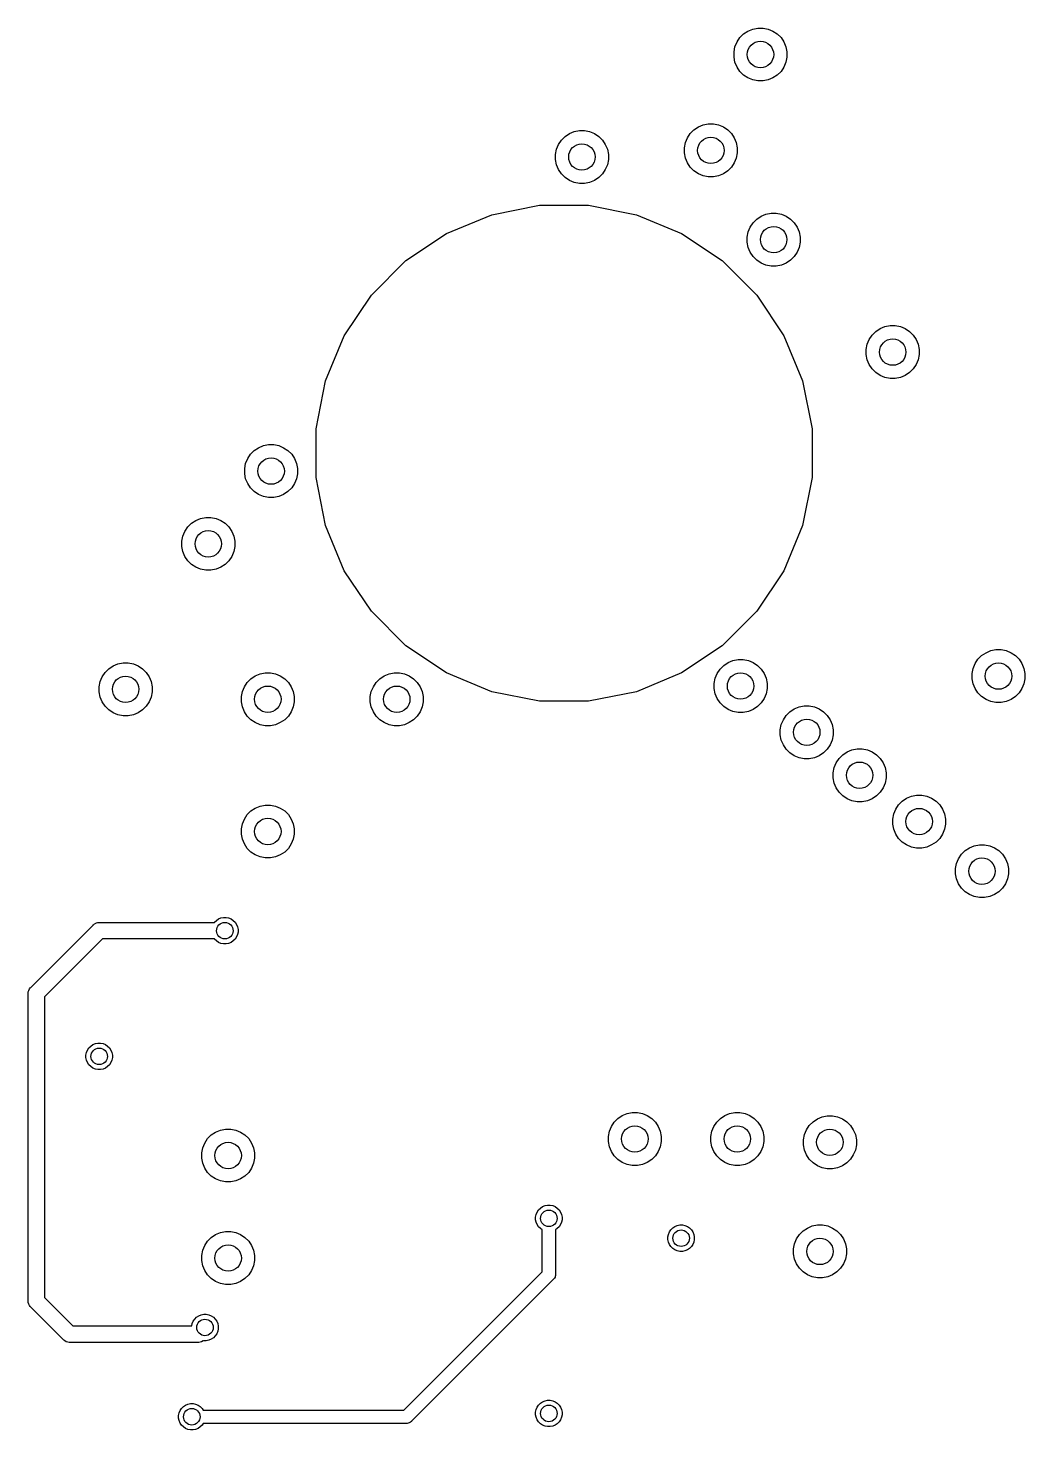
# Model space of a CAD drawing. Extents: x 116.6 to 161.5, y -138 to -93.2.
# Drawn here: x 117.12 to 132.2, y -116.6 to -95.4 of the extents above; entities that cross this region are included whole.
import ezdxf

# ---------------------------------------------------------------- set-up
doc = ezdxf.new("R2010")
doc.units = 0
doc.layers.add('BLACK', color=7, linetype='CONTINUOUS')

msp = doc.modelspace()

# ---------------------------------------------------------------- linework, layer by layer
at = {"layer": 'BLACK', "linetype": 'CONTINUOUS'}
for p, q in [((127.815, -95.683), (127.846, -95.611)), ((127.846, -95.611), (127.889, -95.545)), ((127.889, -95.545), (127.945, -95.489)), ((127.945, -95.489), (128.011, -95.445)), ((128.011, -95.445), (128.083, -95.415)), ((128.083, -95.415), (128.161, -95.4)), ((128.161, -95.4), (128.239, -95.4)), ((128.239, -95.4), (128.317, -95.415)), ((128.317, -95.415), (128.389, -95.445)), ((128.389, -95.445), (128.455, -95.489)), ((128.455, -95.489), (128.511, -95.545)), ((128.511, -95.545), (128.554, -95.611)), ((128.554, -95.611), (128.585, -95.683)), ((127.8, -95.761), (127.815, -95.683)), ((127.8, -95.839), (127.8, -95.761)), ((128.585, -95.683), (128.6, -95.761)), ((128.6, -95.761), (128.6, -95.839)), ((127.815, -95.917), (127.8, -95.839)), ((127.846, -95.99), (127.815, -95.917)), ((127.889, -96.055), (127.846, -95.99)), ((128.554, -95.99), (128.511, -96.055)), ((128.585, -95.917), (128.554, -95.99)), ((128.6, -95.839), (128.585, -95.917)), ((127.945, -96.111), (127.889, -96.055)), ((128.011, -96.154), (127.945, -96.111)), ((128.083, -96.185), (128.011, -96.154)), ((128.161, -96.2), (128.083, -96.185)), ((128.239, -96.2), (128.161, -96.2)), ((128.317, -96.185), (128.239, -96.2)), ((128.389, -96.154), (128.317, -96.185)), ((128.455, -96.111), (128.389, -96.154)), ((128.511, -96.055), (128.455, -96.111)), ((127.261, -96.895), (127.333, -96.865)), ((127.333, -96.865), (127.411, -96.85)), ((127.411, -96.85), (127.489, -96.85)), ((127.489, -96.85), (127.567, -96.865)), ((127.567, -96.865), (127.639, -96.895)), ((125.146, -97.16), (125.189, -97.095)), ((125.189, -97.095), (125.245, -97.039)), ((125.245, -97.039), (125.311, -96.996)), ((125.311, -96.996), (125.383, -96.965)), ((125.383, -96.965), (125.461, -96.95)), ((125.461, -96.95), (125.539, -96.95)), ((125.539, -96.95), (125.617, -96.965)), ((125.617, -96.965), (125.689, -96.996)), ((125.689, -96.996), (125.755, -97.039)), ((125.755, -97.039), (125.811, -97.095)), ((125.811, -97.095), (125.854, -97.16)), ((127.065, -97.133), (127.096, -97.061)), ((127.096, -97.061), (127.139, -96.995)), ((127.139, -96.995), (127.195, -96.939)), ((127.195, -96.939), (127.261, -96.895)), ((127.639, -96.895), (127.705, -96.939)), ((127.705, -96.939), (127.761, -96.995)), ((127.761, -96.995), (127.804, -97.061)), ((127.804, -97.061), (127.835, -97.133)), ((125.1, -97.311), (125.115, -97.233)), ((125.115, -97.233), (125.146, -97.16)), ((125.854, -97.16), (125.885, -97.233)), ((125.885, -97.233), (125.9, -97.311)), ((127.05, -97.211), (127.065, -97.133)), ((127.05, -97.289), (127.05, -97.211)), ((127.065, -97.367), (127.05, -97.289)), ((127.835, -97.133), (127.85, -97.211)), ((127.85, -97.289), (127.835, -97.367)), ((127.85, -97.211), (127.85, -97.289)), ((125.1, -97.389), (125.1, -97.311)), ((125.115, -97.467), (125.1, -97.389)), ((125.146, -97.54), (125.115, -97.467)), ((125.885, -97.467), (125.854, -97.54)), ((125.9, -97.389), (125.885, -97.467)), ((125.9, -97.311), (125.9, -97.389)), ((127.096, -97.439), (127.065, -97.367)), ((127.139, -97.505), (127.096, -97.439)), ((127.195, -97.561), (127.139, -97.505)), ((127.761, -97.505), (127.705, -97.561)), ((127.804, -97.439), (127.761, -97.505)), ((127.835, -97.367), (127.804, -97.439)), ((125.189, -97.605), (125.146, -97.54)), ((125.245, -97.661), (125.189, -97.605)), ((125.311, -97.704), (125.245, -97.661)), ((125.383, -97.735), (125.311, -97.704)), ((125.689, -97.704), (125.617, -97.735)), ((125.755, -97.661), (125.689, -97.704)), ((125.811, -97.605), (125.755, -97.661)), ((125.854, -97.54), (125.811, -97.605)), ((127.261, -97.605), (127.195, -97.561)), ((127.333, -97.635), (127.261, -97.605)), ((127.411, -97.65), (127.333, -97.635)), ((127.489, -97.65), (127.411, -97.65)), ((127.567, -97.635), (127.489, -97.65)), ((127.639, -97.605), (127.567, -97.635)), ((127.705, -97.561), (127.639, -97.605)), ((125.461, -97.75), (125.383, -97.735)), ((125.539, -97.75), (125.461, -97.75)), ((125.617, -97.735), (125.539, -97.75)), ((124.136, -98.224), (124.861, -98.08)), ((124.861, -98.08), (125.599, -98.08)), ((125.599, -98.08), (126.324, -98.224)), ((123.454, -98.507), (124.136, -98.224)), ((126.324, -98.224), (127.006, -98.507)), ((128.046, -98.41), (128.089, -98.345)), ((128.089, -98.345), (128.145, -98.289)), ((128.145, -98.289), (128.211, -98.246)), ((128.211, -98.246), (128.283, -98.215)), ((128.283, -98.215), (128.361, -98.2)), ((128.361, -98.2), (128.439, -98.2)), ((128.439, -98.2), (128.517, -98.215)), ((128.517, -98.215), (128.589, -98.246)), ((128.589, -98.246), (128.655, -98.289)), ((128.655, -98.289), (128.711, -98.345)), ((128.711, -98.345), (128.754, -98.41)), ((122.839, -98.917), (123.454, -98.507)), ((127.006, -98.507), (127.62, -98.917)), ((128, -98.561), (128.015, -98.483)), ((128, -98.639), (128, -98.561)), ((128.015, -98.483), (128.046, -98.41)), ((128.754, -98.41), (128.785, -98.483)), ((128.785, -98.483), (128.8, -98.561)), ((128.8, -98.561), (128.8, -98.639)), ((128.015, -98.717), (128, -98.639)), ((128.046, -98.79), (128.015, -98.717)), ((128.089, -98.855), (128.046, -98.79)), ((128.754, -98.79), (128.711, -98.855)), ((128.785, -98.717), (128.754, -98.79)), ((128.8, -98.639), (128.785, -98.717)), ((122.317, -99.439), (122.839, -98.917)), ((127.62, -98.917), (128.143, -99.439)), ((128.145, -98.911), (128.089, -98.855)), ((128.211, -98.954), (128.145, -98.911)), ((128.283, -98.985), (128.211, -98.954)), ((128.361, -99), (128.283, -98.985)), ((128.439, -99), (128.361, -99)), ((128.517, -98.985), (128.439, -99)), ((128.589, -98.954), (128.517, -98.985)), ((128.655, -98.911), (128.589, -98.954)), ((128.711, -98.855), (128.655, -98.911)), ((121.907, -100.054), (122.317, -99.439)), ((128.143, -99.439), (128.553, -100.054)), ((121.624, -100.736), (121.907, -100.054)), ((128.553, -100.054), (128.836, -100.736)), ((129.846, -100.111), (129.889, -100.045)), ((129.889, -100.045), (129.945, -99.989)), ((129.945, -99.989), (130.011, -99.945)), ((130.011, -99.945), (130.083, -99.915)), ((130.083, -99.915), (130.161, -99.9)), ((130.161, -99.9), (130.239, -99.9)), ((130.239, -99.9), (130.317, -99.915)), ((130.317, -99.915), (130.389, -99.945)), ((130.389, -99.945), (130.455, -99.989)), ((130.455, -99.989), (130.511, -100.045)), ((130.511, -100.045), (130.554, -100.111)), ((129.8, -100.261), (129.815, -100.183)), ((129.8, -100.339), (129.8, -100.261)), ((129.815, -100.183), (129.846, -100.111)), ((130.554, -100.111), (130.585, -100.183)), ((130.585, -100.183), (130.6, -100.261)), ((130.6, -100.261), (130.6, -100.339)), ((129.815, -100.417), (129.8, -100.339)), ((129.846, -100.489), (129.815, -100.417)), ((130.585, -100.417), (130.554, -100.489)), ((130.6, -100.339), (130.585, -100.417)), ((129.889, -100.555), (129.846, -100.489)), ((129.945, -100.611), (129.889, -100.555)), ((130.011, -100.654), (129.945, -100.611)), ((130.083, -100.685), (130.011, -100.654)), ((130.161, -100.7), (130.083, -100.685)), ((130.317, -100.685), (130.239, -100.7)), ((130.389, -100.654), (130.317, -100.685)), ((130.455, -100.611), (130.389, -100.654)), ((130.511, -100.555), (130.455, -100.611)), ((130.554, -100.489), (130.511, -100.555)), ((121.48, -101.461), (121.624, -100.736)), ((128.836, -100.736), (128.98, -101.461)), ((130.239, -100.7), (130.161, -100.7)), ((121.48, -102.199), (121.48, -101.461)), ((128.98, -101.461), (128.98, -102.199)), ((120.545, -101.789), (120.611, -101.746)), ((120.611, -101.746), (120.683, -101.715)), ((120.683, -101.715), (120.761, -101.7)), ((120.761, -101.7), (120.839, -101.7)), ((120.839, -101.7), (120.917, -101.715)), ((120.917, -101.715), (120.989, -101.746)), ((120.989, -101.746), (121.055, -101.789)), ((120.415, -101.983), (120.446, -101.911)), ((120.446, -101.911), (120.489, -101.845)), ((120.489, -101.845), (120.545, -101.789)), ((121.055, -101.789), (121.111, -101.845)), ((121.111, -101.845), (121.154, -101.911)), ((121.154, -101.911), (121.185, -101.983)), ((120.4, -102.061), (120.415, -101.983)), ((120.4, -102.139), (120.4, -102.061)), ((120.415, -102.217), (120.4, -102.139)), ((121.185, -101.983), (121.2, -102.061)), ((121.2, -102.139), (121.185, -102.217)), ((121.2, -102.061), (121.2, -102.139)), ((120.446, -102.289), (120.415, -102.217)), ((120.489, -102.355), (120.446, -102.289)), ((120.545, -102.411), (120.489, -102.355)), ((121.111, -102.355), (121.055, -102.411)), ((121.154, -102.289), (121.111, -102.355)), ((121.185, -102.217), (121.154, -102.289)), ((121.624, -102.924), (121.48, -102.199)), ((128.98, -102.199), (128.836, -102.924)), ((120.611, -102.454), (120.545, -102.411)), ((120.683, -102.485), (120.611, -102.454)), ((120.761, -102.5), (120.683, -102.485)), ((120.839, -102.5), (120.761, -102.5)), ((120.917, -102.485), (120.839, -102.5)), ((120.989, -102.454), (120.917, -102.485)), ((121.055, -102.411), (120.989, -102.454)), ((119.661, -102.846), (119.733, -102.815)), ((119.733, -102.815), (119.811, -102.8)), ((119.811, -102.8), (119.889, -102.8)), ((119.889, -102.8), (119.967, -102.815)), ((119.967, -102.815), (120.039, -102.846)), ((119.465, -103.083), (119.496, -103.011)), ((119.496, -103.011), (119.539, -102.945)), ((119.539, -102.945), (119.595, -102.889)), ((119.595, -102.889), (119.661, -102.846)), ((120.039, -102.846), (120.105, -102.889)), ((120.105, -102.889), (120.161, -102.945)), ((120.161, -102.945), (120.204, -103.011)), ((120.204, -103.011), (120.235, -103.083)), ((121.907, -103.606), (121.624, -102.924)), ((128.836, -102.924), (128.553, -103.606)), ((119.45, -103.161), (119.465, -103.083)), ((119.45, -103.239), (119.45, -103.161)), ((119.465, -103.317), (119.45, -103.239)), ((120.235, -103.083), (120.25, -103.161)), ((120.25, -103.239), (120.235, -103.317)), ((120.25, -103.161), (120.25, -103.239)), ((119.496, -103.389), (119.465, -103.317)), ((119.539, -103.455), (119.496, -103.389)), ((119.595, -103.511), (119.539, -103.455)), ((120.161, -103.455), (120.105, -103.511)), ((120.204, -103.389), (120.161, -103.455)), ((120.235, -103.317), (120.204, -103.389)), ((119.661, -103.554), (119.595, -103.511)), ((119.733, -103.585), (119.661, -103.554)), ((119.811, -103.6), (119.733, -103.585)), ((119.889, -103.6), (119.811, -103.6)), ((119.967, -103.585), (119.889, -103.6)), ((120.039, -103.554), (119.967, -103.585)), ((120.105, -103.511), (120.039, -103.554)), ((122.317, -104.22), (121.907, -103.606)), ((128.553, -103.606), (128.143, -104.22)), ((122.839, -104.743), (122.317, -104.22)), ((128.143, -104.22), (127.62, -104.743)), ((123.454, -105.153), (122.839, -104.743)), ((127.62, -104.743), (127.006, -105.153)), ((131.489, -104.945), (131.545, -104.889)), ((131.545, -104.889), (131.611, -104.846)), ((131.611, -104.846), (131.683, -104.815)), ((131.683, -104.815), (131.761, -104.8)), ((131.761, -104.8), (131.839, -104.8)), ((131.839, -104.8), (131.917, -104.815)), ((131.917, -104.815), (131.989, -104.846)), ((131.989, -104.846), (132.055, -104.889)), ((132.055, -104.889), (132.111, -104.945)), ((118.246, -105.211), (118.289, -105.145)), ((118.289, -105.145), (118.345, -105.089)), ((118.345, -105.089), (118.411, -105.046)), ((118.411, -105.046), (118.483, -105.015)), ((118.483, -105.015), (118.561, -105)), ((118.561, -105), (118.639, -105)), ((118.639, -105), (118.717, -105.015)), ((118.717, -105.015), (118.789, -105.046)), ((118.789, -105.046), (118.855, -105.089)), ((118.855, -105.089), (118.911, -105.145)), ((118.911, -105.145), (118.954, -105.211)), ((120.633, -105.165), (120.711, -105.15)), ((120.711, -105.15), (120.789, -105.15)), ((120.789, -105.15), (120.867, -105.165)), ((122.583, -105.165), (122.661, -105.15)), ((122.661, -105.15), (122.739, -105.15)), ((122.739, -105.15), (122.817, -105.165)), ((127.546, -105.161), (127.589, -105.095)), ((127.589, -105.095), (127.645, -105.039)), ((127.645, -105.039), (127.711, -104.996)), ((127.711, -104.996), (127.783, -104.965)), ((127.783, -104.965), (127.861, -104.95)), ((127.861, -104.95), (127.939, -104.95)), ((127.939, -104.95), (128.017, -104.965)), ((128.017, -104.965), (128.089, -104.996)), ((128.089, -104.996), (128.155, -105.039)), ((128.155, -105.039), (128.211, -105.095)), ((128.211, -105.095), (128.254, -105.161)), ((131.4, -105.161), (131.415, -105.083)), ((131.415, -105.083), (131.446, -105.011)), ((131.446, -105.011), (131.489, -104.945)), ((132.111, -104.945), (132.154, -105.011)), ((132.154, -105.011), (132.185, -105.083)), ((132.185, -105.083), (132.2, -105.161)), ((118.2, -105.361), (118.215, -105.283)), ((118.2, -105.439), (118.2, -105.361)), ((118.215, -105.283), (118.246, -105.211)), ((118.954, -105.211), (118.985, -105.283)), ((118.985, -105.283), (119, -105.361)), ((119, -105.361), (119, -105.439)), ((120.365, -105.433), (120.396, -105.361)), ((120.396, -105.361), (120.439, -105.295)), ((120.439, -105.295), (120.495, -105.239)), ((120.495, -105.239), (120.561, -105.196)), ((120.561, -105.196), (120.633, -105.165)), ((120.867, -105.165), (120.939, -105.196)), ((120.939, -105.196), (121.005, -105.239)), ((121.005, -105.239), (121.061, -105.295)), ((121.061, -105.295), (121.104, -105.361)), ((121.104, -105.361), (121.135, -105.433)), ((122.315, -105.433), (122.346, -105.361)), ((122.346, -105.361), (122.389, -105.295)), ((122.389, -105.295), (122.445, -105.239)), ((122.445, -105.239), (122.511, -105.196)), ((122.511, -105.196), (122.583, -105.165)), ((122.817, -105.165), (122.889, -105.196)), ((122.889, -105.196), (122.955, -105.239)), ((122.955, -105.239), (123.011, -105.295)), ((123.011, -105.295), (123.054, -105.361)), ((123.054, -105.361), (123.085, -105.433)), ((124.136, -105.436), (123.454, -105.153)), ((127.006, -105.153), (126.324, -105.436)), ((127.5, -105.311), (127.515, -105.233)), ((127.5, -105.389), (127.5, -105.311)), ((127.515, -105.233), (127.546, -105.161)), ((128.254, -105.161), (128.285, -105.233)), ((128.285, -105.233), (128.3, -105.311)), ((128.3, -105.311), (128.3, -105.389)), ((131.4, -105.239), (131.4, -105.161)), ((131.415, -105.317), (131.4, -105.239)), ((131.446, -105.389), (131.415, -105.317)), ((132.185, -105.317), (132.154, -105.389)), ((132.2, -105.239), (132.185, -105.317)), ((132.2, -105.161), (132.2, -105.239)), ((118.215, -105.517), (118.2, -105.439)), ((118.246, -105.589), (118.215, -105.517)), ((118.985, -105.517), (118.954, -105.589)), ((119, -105.439), (118.985, -105.517)), ((120.35, -105.511), (120.365, -105.433)), ((120.35, -105.589), (120.35, -105.511)), ((121.135, -105.433), (121.15, -105.511)), ((121.15, -105.511), (121.15, -105.589)), ((122.3, -105.511), (122.315, -105.433)), ((122.3, -105.589), (122.3, -105.511)), ((123.085, -105.433), (123.1, -105.511)), ((123.1, -105.511), (123.1, -105.589)), ((124.861, -105.58), (124.136, -105.436)), ((126.324, -105.436), (125.599, -105.58)), ((127.515, -105.467), (127.5, -105.389)), ((127.546, -105.539), (127.515, -105.467)), ((127.589, -105.605), (127.546, -105.539)), ((128.254, -105.539), (128.211, -105.605)), ((128.285, -105.467), (128.254, -105.539)), ((128.3, -105.389), (128.285, -105.467)), ((131.489, -105.455), (131.446, -105.389)), ((131.545, -105.511), (131.489, -105.455)), ((131.611, -105.554), (131.545, -105.511)), ((131.683, -105.585), (131.611, -105.554)), ((131.989, -105.554), (131.917, -105.585)), ((132.055, -105.511), (131.989, -105.554)), ((132.111, -105.455), (132.055, -105.511)), ((132.154, -105.389), (132.111, -105.455)), ((118.289, -105.655), (118.246, -105.589)), ((118.345, -105.711), (118.289, -105.655)), ((118.411, -105.754), (118.345, -105.711)), ((118.483, -105.785), (118.411, -105.754)), ((118.561, -105.8), (118.483, -105.785)), ((118.717, -105.785), (118.639, -105.8)), ((118.789, -105.754), (118.717, -105.785)), ((118.855, -105.711), (118.789, -105.754)), ((118.911, -105.655), (118.855, -105.711)), ((118.954, -105.589), (118.911, -105.655)), ((120.365, -105.667), (120.35, -105.589)), ((120.396, -105.739), (120.365, -105.667)), ((120.439, -105.805), (120.396, -105.739)), ((121.104, -105.739), (121.061, -105.805)), ((121.135, -105.667), (121.104, -105.739)), ((121.15, -105.589), (121.135, -105.667)), ((122.315, -105.667), (122.3, -105.589)), ((122.346, -105.739), (122.315, -105.667)), ((122.389, -105.805), (122.346, -105.739)), ((123.054, -105.739), (123.011, -105.805)), ((123.085, -105.667), (123.054, -105.739)), ((123.1, -105.589), (123.085, -105.667)), ((125.599, -105.58), (124.861, -105.58)), ((127.645, -105.661), (127.589, -105.605)), ((127.711, -105.704), (127.645, -105.661)), ((127.783, -105.735), (127.711, -105.704)), ((127.861, -105.75), (127.783, -105.735)), ((127.939, -105.75), (127.861, -105.75)), ((128.017, -105.735), (127.939, -105.75)), ((128.089, -105.704), (128.017, -105.735)), ((128.155, -105.661), (128.089, -105.704)), ((128.211, -105.605), (128.155, -105.661)), ((128.589, -105.795), (128.645, -105.739)), ((128.645, -105.739), (128.711, -105.696)), ((128.711, -105.696), (128.783, -105.665)), ((128.783, -105.665), (128.861, -105.65)), ((128.861, -105.65), (128.939, -105.65)), ((128.939, -105.65), (129.017, -105.665)), ((129.017, -105.665), (129.089, -105.696)), ((129.089, -105.696), (129.155, -105.739)), ((129.155, -105.739), (129.211, -105.795)), ((131.761, -105.6), (131.683, -105.585)), ((131.839, -105.6), (131.761, -105.6)), ((131.917, -105.585), (131.839, -105.6)), ((118.639, -105.8), (118.561, -105.8)), ((120.495, -105.861), (120.439, -105.805)), ((120.561, -105.904), (120.495, -105.861)), ((120.633, -105.935), (120.561, -105.904)), ((120.711, -105.95), (120.633, -105.935)), ((120.789, -105.95), (120.711, -105.95)), ((120.867, -105.935), (120.789, -105.95)), ((120.939, -105.904), (120.867, -105.935)), ((121.005, -105.861), (120.939, -105.904)), ((121.061, -105.805), (121.005, -105.861)), ((122.445, -105.861), (122.389, -105.805)), ((122.511, -105.904), (122.445, -105.861)), ((122.583, -105.935), (122.511, -105.904)), ((122.661, -105.95), (122.583, -105.935)), ((122.739, -105.95), (122.661, -105.95)), ((122.817, -105.935), (122.739, -105.95)), ((122.889, -105.904), (122.817, -105.935)), ((122.955, -105.861), (122.889, -105.904)), ((123.011, -105.805), (122.955, -105.861)), ((128.5, -106.011), (128.515, -105.933)), ((128.515, -105.933), (128.546, -105.861)), ((128.546, -105.861), (128.589, -105.795)), ((129.211, -105.795), (129.254, -105.861)), ((129.254, -105.861), (129.285, -105.933)), ((129.285, -105.933), (129.3, -106.011)), ((128.5, -106.089), (128.5, -106.011)), ((128.515, -106.167), (128.5, -106.089)), ((128.546, -106.239), (128.515, -106.167)), ((129.285, -106.167), (129.254, -106.239)), ((129.3, -106.089), (129.285, -106.167)), ((129.3, -106.011), (129.3, -106.089)), ((128.589, -106.305), (128.546, -106.239)), ((128.645, -106.361), (128.589, -106.305)), ((128.711, -106.404), (128.645, -106.361)), ((128.783, -106.435), (128.711, -106.404)), ((129.089, -106.404), (129.017, -106.435)), ((129.155, -106.361), (129.089, -106.404)), ((129.211, -106.305), (129.155, -106.361)), ((129.254, -106.239), (129.211, -106.305)), ((129.389, -106.445), (129.445, -106.389)), ((129.445, -106.389), (129.511, -106.346)), ((129.511, -106.346), (129.583, -106.315)), ((129.583, -106.315), (129.661, -106.3)), ((129.661, -106.3), (129.739, -106.3)), ((129.739, -106.3), (129.817, -106.315)), ((129.817, -106.315), (129.889, -106.346)), ((129.889, -106.346), (129.955, -106.389)), ((129.955, -106.389), (130.011, -106.445)), ((128.861, -106.45), (128.783, -106.435)), ((128.939, -106.45), (128.861, -106.45)), ((129.017, -106.435), (128.939, -106.45)), ((129.3, -106.661), (129.315, -106.583)), ((129.315, -106.583), (129.346, -106.511)), ((129.346, -106.511), (129.389, -106.445)), ((130.011, -106.445), (130.054, -106.511)), ((130.054, -106.511), (130.085, -106.583)), ((130.085, -106.583), (130.1, -106.661)), ((129.3, -106.739), (129.3, -106.661)), ((129.315, -106.817), (129.3, -106.739)), ((129.346, -106.889), (129.315, -106.817)), ((130.085, -106.817), (130.054, -106.889)), ((130.1, -106.739), (130.085, -106.817)), ((130.1, -106.661), (130.1, -106.739)), ((129.389, -106.955), (129.346, -106.889)), ((129.445, -107.011), (129.389, -106.955)), ((129.511, -107.054), (129.445, -107.011)), ((129.583, -107.085), (129.511, -107.054)), ((129.889, -107.054), (129.817, -107.085)), ((129.955, -107.011), (129.889, -107.054)), ((130.011, -106.955), (129.955, -107.011)), ((130.054, -106.889), (130.011, -106.955)), ((130.345, -107.089), (130.411, -107.046)), ((130.411, -107.046), (130.483, -107.015)), ((130.483, -107.015), (130.561, -107)), ((130.561, -107), (130.639, -107)), ((130.639, -107), (130.717, -107.015)), ((130.717, -107.015), (130.789, -107.046)), ((130.789, -107.046), (130.855, -107.089)), ((120.439, -107.295), (120.495, -107.239)), ((120.495, -107.239), (120.561, -107.196)), ((120.561, -107.196), (120.633, -107.165)), ((120.633, -107.165), (120.711, -107.15)), ((120.711, -107.15), (120.789, -107.15)), ((120.789, -107.15), (120.867, -107.165)), ((120.867, -107.165), (120.939, -107.196)), ((120.939, -107.196), (121.005, -107.239)), ((121.005, -107.239), (121.061, -107.295)), ((129.661, -107.1), (129.583, -107.085)), ((129.739, -107.1), (129.661, -107.1)), ((129.817, -107.085), (129.739, -107.1)), ((130.215, -107.283), (130.246, -107.211)), ((130.246, -107.211), (130.289, -107.145)), ((130.289, -107.145), (130.345, -107.089)), ((130.855, -107.089), (130.911, -107.145)), ((130.911, -107.145), (130.954, -107.211)), ((130.954, -107.211), (130.985, -107.283)), ((120.35, -107.511), (120.365, -107.433)), ((120.365, -107.433), (120.396, -107.361)), ((120.396, -107.361), (120.439, -107.295)), ((121.061, -107.295), (121.104, -107.361)), ((121.104, -107.361), (121.135, -107.433)), ((121.135, -107.433), (121.15, -107.511)), ((130.2, -107.361), (130.215, -107.283)), ((130.2, -107.439), (130.2, -107.361)), ((130.215, -107.517), (130.2, -107.439)), ((130.985, -107.283), (131, -107.361)), ((131, -107.439), (130.985, -107.517)), ((131, -107.361), (131, -107.439)), ((120.35, -107.589), (120.35, -107.511)), ((120.365, -107.667), (120.35, -107.589)), ((120.396, -107.739), (120.365, -107.667)), ((121.135, -107.667), (121.104, -107.739)), ((121.15, -107.589), (121.135, -107.667)), ((121.15, -107.511), (121.15, -107.589)), ((130.246, -107.589), (130.215, -107.517)), ((130.289, -107.655), (130.246, -107.589)), ((130.345, -107.711), (130.289, -107.655)), ((130.911, -107.655), (130.855, -107.711)), ((130.954, -107.589), (130.911, -107.655)), ((130.985, -107.517), (130.954, -107.589)), ((120.439, -107.805), (120.396, -107.739)), ((120.495, -107.861), (120.439, -107.805)), ((120.561, -107.904), (120.495, -107.861)), ((120.633, -107.935), (120.561, -107.904)), ((120.939, -107.904), (120.867, -107.935)), ((121.005, -107.861), (120.939, -107.904)), ((121.061, -107.805), (121.005, -107.861)), ((121.104, -107.739), (121.061, -107.805)), ((130.411, -107.754), (130.345, -107.711)), ((130.483, -107.785), (130.411, -107.754)), ((130.561, -107.8), (130.483, -107.785)), ((130.639, -107.8), (130.561, -107.8)), ((130.717, -107.785), (130.639, -107.8)), ((130.789, -107.754), (130.717, -107.785)), ((130.855, -107.711), (130.789, -107.754)), ((131.196, -107.961), (131.239, -107.895)), ((131.239, -107.895), (131.295, -107.839)), ((131.295, -107.839), (131.361, -107.796)), ((131.361, -107.796), (131.433, -107.765)), ((131.433, -107.765), (131.511, -107.75)), ((131.511, -107.75), (131.589, -107.75)), ((131.589, -107.75), (131.667, -107.765)), ((131.667, -107.765), (131.739, -107.796)), ((131.739, -107.796), (131.805, -107.839)), ((131.805, -107.839), (131.861, -107.895)), ((131.861, -107.895), (131.904, -107.961)), ((120.711, -107.95), (120.633, -107.935)), ((120.789, -107.95), (120.711, -107.95)), ((120.867, -107.935), (120.789, -107.95)), ((131.15, -108.111), (131.165, -108.033)), ((131.15, -108.189), (131.15, -108.111)), ((131.165, -108.033), (131.196, -107.961)), ((131.904, -107.961), (131.935, -108.033)), ((131.935, -108.033), (131.95, -108.111)), ((131.95, -108.111), (131.95, -108.189)), ((131.165, -108.267), (131.15, -108.189)), ((131.196, -108.339), (131.165, -108.267)), ((131.935, -108.267), (131.904, -108.339)), ((131.95, -108.189), (131.935, -108.267)), ((131.239, -108.405), (131.196, -108.339)), ((131.295, -108.461), (131.239, -108.405)), ((131.361, -108.504), (131.295, -108.461)), ((131.433, -108.535), (131.361, -108.504)), ((131.511, -108.55), (131.433, -108.535)), ((131.667, -108.535), (131.589, -108.55)), ((131.739, -108.504), (131.667, -108.535)), ((131.805, -108.461), (131.739, -108.504)), ((131.861, -108.405), (131.805, -108.461)), ((131.904, -108.339), (131.861, -108.405)), ((131.589, -108.55), (131.511, -108.55)), ((117.166, -109.907), (118.107, -108.966)), ((118.107, -108.966), (118.111, -108.961)), ((118.111, -108.961), (118.117, -108.956)), ((118.117, -108.956), (118.13, -108.946)), ((118.13, -108.946), (118.152, -108.934)), ((118.152, -108.934), (118.156, -108.933)), ((118.156, -108.933), (118.175, -108.927)), ((118.175, -108.927), (118.194, -108.925)), ((118.194, -108.925), (118.2, -108.924)), ((118.194, -108.925), (118.194, -108.925)), ((118.2, -108.924), (118.206, -108.925)), ((118.206, -108.925), (119.943, -108.925)), ((119.943, -108.925), (119.945, -108.923)), ((119.945, -108.923), (119.973, -108.895)), ((119.973, -108.895), (120.005, -108.873)), ((120.005, -108.873), (120.042, -108.858)), ((120.042, -108.858), (120.08, -108.85)), ((120.08, -108.85), (120.12, -108.85)), ((120.12, -108.85), (120.158, -108.858)), ((120.158, -108.858), (120.195, -108.873)), ((120.195, -108.873), (120.227, -108.895)), ((120.227, -108.895), (120.255, -108.923)), ((120.255, -108.923), (120.277, -108.955)), ((120.277, -108.955), (120.292, -108.992)), ((118.252, -109.175), (117.375, -110.052)), ((119.943, -109.175), (118.252, -109.175)), ((119.945, -109.177), (119.943, -109.175)), ((119.973, -109.205), (119.945, -109.177)), ((120.255, -109.177), (120.227, -109.205)), ((120.277, -109.145), (120.255, -109.177)), ((120.292, -109.108), (120.277, -109.145)), ((120.292, -108.992), (120.3, -109.03)), ((120.3, -109.07), (120.292, -109.108)), ((120.3, -109.03), (120.3, -109.07)), ((120.005, -109.227), (119.973, -109.205)), ((120.042, -109.242), (120.005, -109.227)), ((120.08, -109.25), (120.042, -109.242)), ((120.12, -109.25), (120.08, -109.25)), ((120.158, -109.242), (120.12, -109.25)), ((120.195, -109.227), (120.158, -109.242)), ((120.227, -109.205), (120.195, -109.227)), ((117.124, -110), (117.125, -109.994)), ((117.125, -110.006), (117.124, -110)), ((117.125, -109.994), (117.127, -109.975)), ((117.125, -109.994), (117.125, -109.994)), ((117.125, -114.644), (117.125, -110.006)), ((117.127, -109.975), (117.134, -109.952)), ((117.134, -109.952), (117.146, -109.93)), ((117.146, -109.93), (117.161, -109.911)), ((117.161, -109.911), (117.166, -109.907)), ((117.375, -110.052), (117.375, -114.598)), ((118.008, -110.892), (118.023, -110.855)), ((118.023, -110.855), (118.045, -110.823)), ((118.045, -110.823), (118.073, -110.795)), ((118.073, -110.795), (118.105, -110.773)), ((118.105, -110.773), (118.142, -110.758)), ((118.142, -110.758), (118.18, -110.75)), ((118.18, -110.75), (118.22, -110.75)), ((118.22, -110.75), (118.258, -110.758)), ((118.258, -110.758), (118.295, -110.773)), ((118.295, -110.773), (118.327, -110.795)), ((118.327, -110.795), (118.355, -110.823)), ((118.355, -110.823), (118.377, -110.855)), ((118.377, -110.855), (118.392, -110.892)), ((118, -110.93), (118.008, -110.892)), ((118, -110.97), (118, -110.93)), ((118.008, -111.008), (118, -110.97)), ((118.023, -111.045), (118.008, -111.008)), ((118.045, -111.077), (118.023, -111.045)), ((118.073, -111.105), (118.045, -111.077)), ((118.355, -111.077), (118.327, -111.105)), ((118.377, -111.045), (118.355, -111.077)), ((118.392, -111.008), (118.377, -111.045)), ((118.392, -110.892), (118.4, -110.93)), ((118.4, -110.97), (118.392, -111.008)), ((118.4, -110.93), (118.4, -110.97)), ((118.105, -111.127), (118.073, -111.105)), ((118.142, -111.142), (118.105, -111.127)), ((118.18, -111.15), (118.142, -111.142)), ((118.22, -111.15), (118.18, -111.15)), ((118.258, -111.142), (118.22, -111.15)), ((118.295, -111.127), (118.258, -111.142)), ((118.327, -111.105), (118.295, -111.127)), ((125.989, -111.945), (126.045, -111.889)), ((126.045, -111.889), (126.111, -111.846)), ((126.111, -111.846), (126.183, -111.815)), ((126.183, -111.815), (126.261, -111.8)), ((126.261, -111.8), (126.339, -111.8)), ((126.339, -111.8), (126.417, -111.815)), ((126.417, -111.815), (126.489, -111.846)), ((126.489, -111.846), (126.555, -111.889)), ((126.555, -111.889), (126.611, -111.945)), ((127.539, -111.945), (127.595, -111.889)), ((127.595, -111.889), (127.661, -111.846)), ((127.661, -111.846), (127.733, -111.815)), ((127.733, -111.815), (127.811, -111.8)), ((127.811, -111.8), (127.889, -111.8)), ((127.889, -111.8), (127.967, -111.815)), ((127.967, -111.815), (128.039, -111.846)), ((128.039, -111.846), (128.105, -111.889)), ((128.105, -111.889), (128.161, -111.945)), ((128.995, -111.939), (129.061, -111.896)), ((129.061, -111.896), (129.133, -111.865)), ((129.133, -111.865), (129.211, -111.85)), ((129.211, -111.85), (129.289, -111.85)), ((129.289, -111.85), (129.367, -111.865)), ((129.367, -111.865), (129.439, -111.896)), ((129.439, -111.896), (129.505, -111.939)), ((119.839, -112.195), (119.895, -112.139)), ((119.895, -112.139), (119.961, -112.096)), ((119.961, -112.096), (120.033, -112.065)), ((120.033, -112.065), (120.111, -112.05)), ((120.111, -112.05), (120.189, -112.05)), ((120.189, -112.05), (120.267, -112.065)), ((120.267, -112.065), (120.339, -112.096)), ((120.339, -112.096), (120.405, -112.139)), ((120.405, -112.139), (120.461, -112.195)), ((125.9, -112.161), (125.915, -112.083)), ((125.915, -112.083), (125.946, -112.011)), ((125.946, -112.011), (125.989, -111.945)), ((126.611, -111.945), (126.654, -112.011)), ((126.654, -112.011), (126.685, -112.083)), ((126.685, -112.083), (126.7, -112.161)), ((127.45, -112.161), (127.465, -112.083)), ((127.465, -112.083), (127.496, -112.011)), ((127.496, -112.011), (127.539, -111.945)), ((128.161, -111.945), (128.204, -112.011)), ((128.204, -112.011), (128.235, -112.083)), ((128.235, -112.083), (128.25, -112.161)), ((128.85, -112.211), (128.865, -112.133)), ((128.865, -112.133), (128.896, -112.061)), ((128.896, -112.061), (128.939, -111.995)), ((128.939, -111.995), (128.995, -111.939)), ((129.505, -111.939), (129.561, -111.995)), ((129.561, -111.995), (129.604, -112.061)), ((129.604, -112.061), (129.635, -112.133)), ((129.635, -112.133), (129.65, -112.211)), ((119.75, -112.411), (119.765, -112.333)), ((119.765, -112.333), (119.796, -112.261)), ((119.796, -112.261), (119.839, -112.195)), ((120.461, -112.195), (120.504, -112.261)), ((120.504, -112.261), (120.535, -112.333)), ((120.535, -112.333), (120.55, -112.411)), ((125.9, -112.239), (125.9, -112.161)), ((125.915, -112.317), (125.9, -112.239)), ((125.946, -112.389), (125.915, -112.317)), ((126.685, -112.317), (126.654, -112.389)), ((126.7, -112.239), (126.685, -112.317)), ((126.7, -112.161), (126.7, -112.239)), ((127.45, -112.239), (127.45, -112.161)), ((127.465, -112.317), (127.45, -112.239)), ((127.496, -112.389), (127.465, -112.317)), ((128.235, -112.317), (128.204, -112.389)), ((128.25, -112.239), (128.235, -112.317)), ((128.25, -112.161), (128.25, -112.239)), ((128.85, -112.289), (128.85, -112.211)), ((128.865, -112.367), (128.85, -112.289)), ((129.65, -112.289), (129.635, -112.367)), ((129.65, -112.211), (129.65, -112.289)), ((119.75, -112.489), (119.75, -112.411)), ((119.765, -112.567), (119.75, -112.489)), ((119.796, -112.639), (119.765, -112.567)), ((120.535, -112.567), (120.504, -112.639)), ((120.55, -112.489), (120.535, -112.567)), ((120.55, -112.411), (120.55, -112.489)), ((125.989, -112.455), (125.946, -112.389)), ((126.045, -112.511), (125.989, -112.455)), ((126.111, -112.554), (126.045, -112.511)), ((126.183, -112.585), (126.111, -112.554)), ((126.489, -112.554), (126.417, -112.585)), ((126.555, -112.511), (126.489, -112.554)), ((126.611, -112.455), (126.555, -112.511)), ((126.654, -112.389), (126.611, -112.455)), ((127.539, -112.455), (127.496, -112.389)), ((127.595, -112.511), (127.539, -112.455)), ((127.661, -112.554), (127.595, -112.511)), ((127.733, -112.585), (127.661, -112.554)), ((128.039, -112.554), (127.967, -112.585)), ((128.105, -112.511), (128.039, -112.554)), ((128.161, -112.455), (128.105, -112.511)), ((128.204, -112.389), (128.161, -112.455)), ((128.896, -112.439), (128.865, -112.367)), ((128.939, -112.505), (128.896, -112.439)), ((128.995, -112.561), (128.939, -112.505)), ((129.061, -112.604), (128.995, -112.561)), ((129.505, -112.561), (129.439, -112.604)), ((129.561, -112.505), (129.505, -112.561)), ((129.604, -112.439), (129.561, -112.505)), ((129.635, -112.367), (129.604, -112.439)), ((119.839, -112.705), (119.796, -112.639)), ((119.895, -112.761), (119.839, -112.705)), ((119.961, -112.804), (119.895, -112.761)), ((120.405, -112.761), (120.339, -112.804)), ((120.461, -112.705), (120.405, -112.761)), ((120.504, -112.639), (120.461, -112.705)), ((126.261, -112.6), (126.183, -112.585)), ((126.339, -112.6), (126.261, -112.6)), ((126.417, -112.585), (126.339, -112.6)), ((127.811, -112.6), (127.733, -112.585)), ((127.889, -112.6), (127.811, -112.6)), ((127.967, -112.585), (127.889, -112.6)), ((129.133, -112.635), (129.061, -112.604)), ((129.211, -112.65), (129.133, -112.635)), ((129.289, -112.65), (129.211, -112.65)), ((129.367, -112.635), (129.289, -112.65)), ((129.439, -112.604), (129.367, -112.635)), ((120.033, -112.835), (119.961, -112.804)), ((120.111, -112.85), (120.033, -112.835)), ((120.189, -112.85), (120.111, -112.85)), ((120.267, -112.835), (120.189, -112.85)), ((120.339, -112.804), (120.267, -112.835)), ((124.942, -113.208), (124.98, -113.2)), ((124.98, -113.2), (125.02, -113.2)), ((125.02, -113.2), (125.058, -113.208)), ((124.8, -113.38), (124.808, -113.342)), ((124.8, -113.42), (124.8, -113.38)), ((124.808, -113.342), (124.823, -113.305)), ((124.823, -113.305), (124.845, -113.273)), ((124.845, -113.273), (124.873, -113.245)), ((124.873, -113.245), (124.905, -113.223)), ((124.905, -113.223), (124.942, -113.208)), ((125.058, -113.208), (125.095, -113.223)), ((125.095, -113.223), (125.127, -113.245)), ((125.127, -113.245), (125.155, -113.273)), ((125.155, -113.273), (125.177, -113.305)), ((125.177, -113.305), (125.192, -113.342)), ((125.192, -113.342), (125.2, -113.38)), ((125.2, -113.38), (125.2, -113.42)), ((119.961, -113.646), (120.033, -113.615)), ((120.033, -113.615), (120.111, -113.6)), ((120.111, -113.6), (120.189, -113.6)), ((120.189, -113.6), (120.267, -113.615)), ((120.267, -113.615), (120.339, -113.646)), ((124.808, -113.458), (124.8, -113.42)), ((124.823, -113.495), (124.808, -113.458)), ((124.845, -113.527), (124.823, -113.495)), ((124.873, -113.555), (124.845, -113.527)), ((124.9, -113.574), (124.873, -113.555)), ((124.9, -114.209), (124.9, -113.574)), ((125.127, -113.555), (125.1, -113.574)), ((125.1, -113.574), (125.1, -114.245)), ((125.155, -113.527), (125.127, -113.555)), ((125.177, -113.495), (125.155, -113.527)), ((125.192, -113.458), (125.177, -113.495)), ((125.2, -113.42), (125.192, -113.458)), ((126.808, -113.642), (126.823, -113.605)), ((126.823, -113.605), (126.845, -113.573)), ((126.845, -113.573), (126.873, -113.545)), ((126.873, -113.545), (126.905, -113.523)), ((126.905, -113.523), (126.942, -113.508)), ((126.942, -113.508), (126.98, -113.5)), ((126.98, -113.5), (127.02, -113.5)), ((127.02, -113.5), (127.058, -113.508)), ((127.058, -113.508), (127.095, -113.523)), ((127.095, -113.523), (127.127, -113.545)), ((127.127, -113.545), (127.155, -113.573)), ((127.155, -113.573), (127.177, -113.605)), ((127.177, -113.605), (127.192, -113.642)), ((128.789, -113.645), (128.845, -113.589)), ((128.845, -113.589), (128.911, -113.546)), ((128.911, -113.546), (128.983, -113.515)), ((128.983, -113.515), (129.061, -113.5)), ((129.061, -113.5), (129.139, -113.5)), ((129.139, -113.5), (129.217, -113.515)), ((129.217, -113.515), (129.289, -113.546)), ((129.289, -113.546), (129.355, -113.589)), ((129.355, -113.589), (129.411, -113.645)), ((119.765, -113.883), (119.796, -113.811)), ((119.796, -113.811), (119.839, -113.745)), ((119.839, -113.745), (119.895, -113.689)), ((119.895, -113.689), (119.961, -113.646)), ((120.339, -113.646), (120.405, -113.689)), ((120.405, -113.689), (120.461, -113.745)), ((120.461, -113.745), (120.504, -113.811)), ((120.504, -113.811), (120.535, -113.883)), ((126.8, -113.68), (126.808, -113.642)), ((126.8, -113.72), (126.8, -113.68)), ((126.808, -113.758), (126.8, -113.72)), ((126.823, -113.795), (126.808, -113.758)), ((126.845, -113.827), (126.823, -113.795)), ((126.873, -113.855), (126.845, -113.827)), ((127.155, -113.827), (127.127, -113.855)), ((127.177, -113.795), (127.155, -113.827)), ((127.192, -113.758), (127.177, -113.795)), ((127.192, -113.642), (127.2, -113.68)), ((127.2, -113.72), (127.192, -113.758)), ((127.2, -113.68), (127.2, -113.72)), ((128.7, -113.861), (128.715, -113.783)), ((128.715, -113.783), (128.746, -113.711)), ((128.746, -113.711), (128.789, -113.645)), ((129.411, -113.645), (129.454, -113.711)), ((129.454, -113.711), (129.485, -113.783)), ((129.485, -113.783), (129.5, -113.861)), ((119.75, -113.961), (119.765, -113.883)), ((119.75, -114.039), (119.75, -113.961)), ((119.765, -114.117), (119.75, -114.039)), ((120.535, -113.883), (120.55, -113.961)), ((120.55, -114.039), (120.535, -114.117)), ((120.55, -113.961), (120.55, -114.039)), ((126.905, -113.877), (126.873, -113.855)), ((126.942, -113.892), (126.905, -113.877)), ((126.98, -113.9), (126.942, -113.892)), ((127.02, -113.9), (126.98, -113.9)), ((127.058, -113.892), (127.02, -113.9)), ((127.095, -113.877), (127.058, -113.892)), ((127.127, -113.855), (127.095, -113.877)), ((128.7, -113.939), (128.7, -113.861)), ((128.715, -114.017), (128.7, -113.939)), ((128.746, -114.089), (128.715, -114.017)), ((129.485, -114.017), (129.454, -114.089)), ((129.5, -113.939), (129.485, -114.017)), ((129.5, -113.861), (129.5, -113.939)), ((119.796, -114.189), (119.765, -114.117)), ((119.839, -114.255), (119.796, -114.189)), ((119.895, -114.311), (119.839, -114.255)), ((120.461, -114.255), (120.405, -114.311)), ((120.504, -114.189), (120.461, -114.255)), ((120.535, -114.117), (120.504, -114.189)), ((122.809, -116.3), (124.9, -114.209)), ((125.1, -114.255), (125.099, -114.266)), ((125.099, -114.266), (125.099, -114.27)), ((125.1, -114.245), (125.1, -114.25)), ((125.1, -114.25), (125.1, -114.255)), ((125.1, -114.255), (125.1, -114.255)), ((128.789, -114.155), (128.746, -114.089)), ((128.845, -114.211), (128.789, -114.155)), ((128.911, -114.254), (128.845, -114.211)), ((128.983, -114.285), (128.911, -114.254)), ((129.289, -114.254), (129.217, -114.285)), ((129.355, -114.211), (129.289, -114.254)), ((129.411, -114.155), (129.355, -114.211)), ((129.454, -114.089), (129.411, -114.155)), ((119.961, -114.354), (119.895, -114.311)), ((120.033, -114.385), (119.961, -114.354)), ((120.111, -114.4), (120.033, -114.385)), ((120.189, -114.4), (120.111, -114.4)), ((120.267, -114.385), (120.189, -114.4)), ((120.339, -114.354), (120.267, -114.385)), ((120.405, -114.311), (120.339, -114.354)), ((125.067, -114.324), (122.924, -116.467)), ((125.071, -114.321), (125.067, -114.324)), ((125.084, -114.306), (125.071, -114.321)), ((125.093, -114.288), (125.084, -114.306)), ((125.098, -114.272), (125.093, -114.288)), ((125.099, -114.27), (125.098, -114.272)), ((129.061, -114.3), (128.983, -114.285)), ((129.139, -114.3), (129.061, -114.3)), ((129.217, -114.285), (129.139, -114.3)), ((117.124, -114.65), (117.125, -114.644)), ((117.127, -114.675), (117.124, -114.65)), ((117.134, -114.698), (117.127, -114.675)), ((117.375, -114.598), (117.802, -115.025)), ((117.146, -114.72), (117.134, -114.698)), ((117.157, -114.734), (117.146, -114.72)), ((117.161, -114.739), (117.157, -114.734)), ((117.166, -114.743), (117.161, -114.739)), ((117.657, -115.234), (117.166, -114.743)), ((119.645, -114.923), (119.673, -114.895)), ((119.673, -114.895), (119.705, -114.873)), ((119.705, -114.873), (119.742, -114.858)), ((119.742, -114.858), (119.78, -114.85)), ((119.78, -114.85), (119.82, -114.85)), ((119.82, -114.85), (119.858, -114.858)), ((119.858, -114.858), (119.895, -114.873)), ((119.895, -114.873), (119.927, -114.895)), ((119.927, -114.895), (119.955, -114.923)), ((117.802, -115.025), (119.601, -115.025)), ((119.601, -115.025), (119.608, -114.992)), ((119.608, -114.992), (119.623, -114.955)), ((119.623, -114.955), (119.645, -114.923)), ((119.955, -114.923), (119.977, -114.955)), ((119.977, -114.955), (119.992, -114.992)), ((119.992, -115.108), (119.977, -115.145)), ((119.992, -114.992), (120, -115.03)), ((120, -115.07), (119.992, -115.108)), ((120, -115.03), (120, -115.07)), ((117.661, -115.239), (117.657, -115.234)), ((117.666, -115.243), (117.661, -115.239)), ((117.68, -115.254), (117.666, -115.243)), ((117.701, -115.266), (117.68, -115.254)), ((117.702, -115.266), (117.701, -115.266)), ((117.725, -115.273), (117.702, -115.266)), ((117.744, -115.275), (117.725, -115.273)), ((117.75, -115.276), (117.744, -115.275)), ((117.744, -115.275), (117.744, -115.275)), ((117.756, -115.275), (117.75, -115.276)), ((119.694, -115.275), (117.756, -115.275)), ((119.7, -115.276), (119.694, -115.275)), ((119.706, -115.275), (119.7, -115.276)), ((119.725, -115.273), (119.706, -115.275)), ((119.706, -115.275), (119.706, -115.275)), ((119.748, -115.266), (119.725, -115.273)), ((119.77, -115.254), (119.748, -115.266)), ((119.776, -115.249), (119.77, -115.254)), ((119.78, -115.25), (119.776, -115.249)), ((119.82, -115.25), (119.78, -115.25)), ((119.858, -115.242), (119.82, -115.25)), ((119.895, -115.227), (119.858, -115.242)), ((119.927, -115.205), (119.895, -115.227)), ((119.955, -115.177), (119.927, -115.205)), ((119.977, -115.145), (119.955, -115.177)), ((124.873, -116.195), (124.905, -116.173)), ((124.905, -116.173), (124.942, -116.158)), ((124.942, -116.158), (124.98, -116.15)), ((124.98, -116.15), (125.02, -116.15)), ((125.02, -116.15), (125.058, -116.158)), ((125.058, -116.158), (125.095, -116.173)), ((125.095, -116.173), (125.127, -116.195)), ((119.4, -116.38), (119.408, -116.342)), ((119.4, -116.42), (119.4, -116.38)), ((119.408, -116.342), (119.423, -116.305)), ((119.423, -116.305), (119.445, -116.273)), ((119.445, -116.273), (119.473, -116.245)), ((119.473, -116.245), (119.505, -116.223)), ((119.505, -116.223), (119.542, -116.208)), ((119.542, -116.208), (119.58, -116.2)), ((119.58, -116.2), (119.62, -116.2)), ((119.62, -116.2), (119.658, -116.208)), ((119.658, -116.208), (119.695, -116.223)), ((119.695, -116.223), (119.727, -116.245)), ((119.727, -116.245), (119.755, -116.273)), ((119.755, -116.273), (119.774, -116.3)), ((119.774, -116.3), (122.809, -116.3)), ((124.8, -116.33), (124.808, -116.292)), ((124.8, -116.37), (124.8, -116.33)), ((124.808, -116.408), (124.8, -116.37)), ((124.808, -116.292), (124.823, -116.255)), ((124.823, -116.255), (124.845, -116.223)), ((124.845, -116.223), (124.873, -116.195)), ((125.127, -116.195), (125.155, -116.223)), ((125.155, -116.223), (125.177, -116.255)), ((125.177, -116.255), (125.192, -116.292)), ((125.192, -116.292), (125.2, -116.33)), ((125.2, -116.37), (125.192, -116.408)), ((125.2, -116.33), (125.2, -116.37)), ((119.408, -116.458), (119.4, -116.42)), ((119.423, -116.495), (119.408, -116.458)), ((119.445, -116.527), (119.423, -116.495)), ((119.473, -116.555), (119.445, -116.527)), ((119.505, -116.577), (119.473, -116.555)), ((119.542, -116.592), (119.505, -116.577)), ((119.58, -116.6), (119.542, -116.592)), ((119.658, -116.592), (119.62, -116.6)), ((119.695, -116.577), (119.658, -116.592)), ((119.727, -116.555), (119.695, -116.577)), ((119.755, -116.527), (119.727, -116.555)), ((119.774, -116.5), (119.755, -116.527)), ((122.845, -116.5), (119.774, -116.5)), ((122.85, -116.5), (122.845, -116.5)), ((122.855, -116.5), (122.85, -116.5)), ((122.87, -116.499), (122.855, -116.5)), ((122.855, -116.5), (122.855, -116.5)), ((122.888, -116.493), (122.87, -116.499)), ((122.906, -116.484), (122.888, -116.493)), ((122.921, -116.471), (122.906, -116.484)), ((122.924, -116.467), (122.921, -116.471)), ((124.823, -116.445), (124.808, -116.408)), ((124.845, -116.477), (124.823, -116.445)), ((124.873, -116.505), (124.845, -116.477)), ((124.905, -116.527), (124.873, -116.505)), ((124.942, -116.542), (124.905, -116.527)), ((124.98, -116.55), (124.942, -116.542)), ((125.02, -116.55), (124.98, -116.55)), ((125.058, -116.542), (125.02, -116.55)), ((125.095, -116.527), (125.058, -116.542)), ((125.127, -116.505), (125.095, -116.527)), ((125.155, -116.477), (125.127, -116.505)), ((125.177, -116.445), (125.155, -116.477)), ((125.192, -116.408), (125.177, -116.445)), ((119.62, -116.6), (119.58, -116.6))]:
    msp.add_line(p, q, dxfattribs=at)
at = {"layer": 'BLACK'}
for centre, radius in [((128.2, -95.8), 0.2), ((127.45, -97.25), 0.2), ((125.5, -97.35), 0.2), ((128.4, -98.6), 0.2), ((130.2, -100.3), 0.2), ((120.8, -102.1), 0.2), ((119.85, -103.2), 0.2), ((127.9, -105.35), 0.2), ((131.8, -105.2), 0.2), ((118.6, -105.4), 0.2), ((120.75, -105.55), 0.2), ((122.7, -105.55), 0.2), ((128.9, -106.05), 0.2), ((129.7, -106.7), 0.2), ((130.6, -107.4), 0.2), ((120.75, -107.55), 0.2), ((131.55, -108.15), 0.2), ((120.1, -109.05), 0.125), ((118.2, -110.95), 0.125), ((126.3, -112.2), 0.2), ((127.85, -112.2), 0.2), ((129.25, -112.25), 0.2), ((120.15, -112.45), 0.2), ((125, -113.4), 0.125), ((127, -113.7), 0.125), ((120.15, -114), 0.2), ((129.1, -113.9), 0.2), ((119.8, -115.05), 0.125), ((119.6, -116.4), 0.125), ((125, -116.35), 0.125)]:
    msp.add_circle(centre, radius, dxfattribs=at)

doc.saveas('drawing.dxf')
